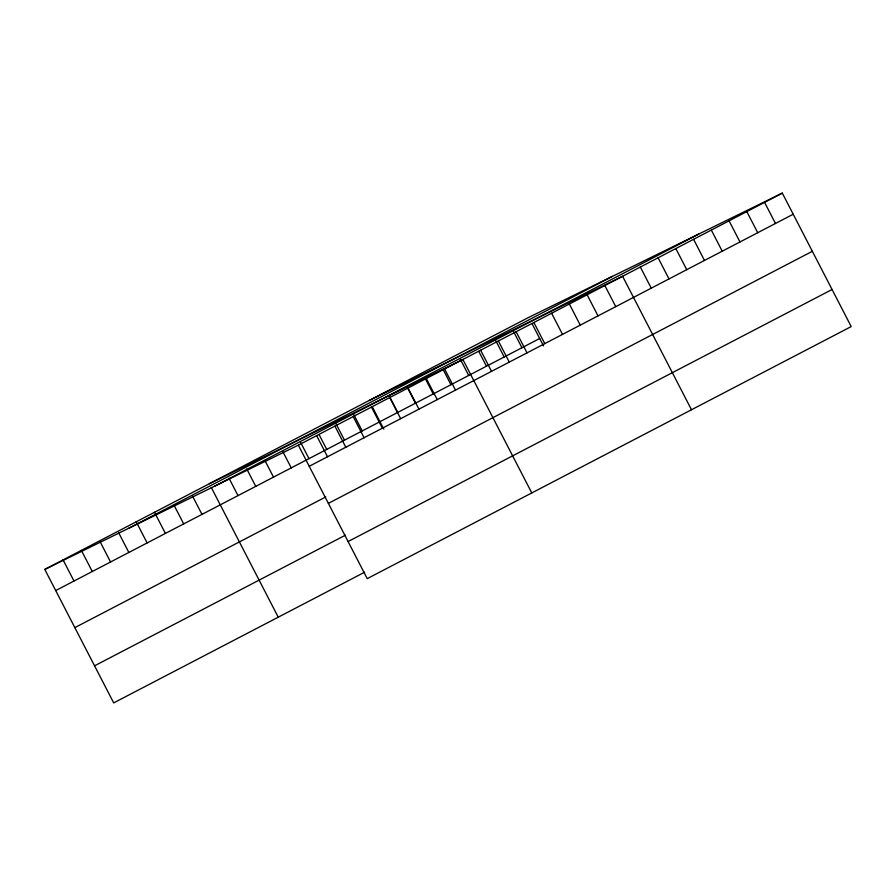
<?xml version="1.0" encoding="UTF-8"?>
<svg xmlns="http://www.w3.org/2000/svg" width="896" height="896" viewBox="0 0 896 896"><rect width="100%" height="100%" fill="white"/><g stroke="black" fill="none" stroke-linecap="round" stroke-linejoin="round"><path stroke-width="1.34" d="M44.8 569.419L528.774 317.363L782.309 193.11L851.2 326.581L367.226 578.637L298.334 445.155L44.8 569.419L113.691 702.89L364.605 572.219M128.464 528.416L612.438 276.36M214.67 486.17L698.645 234.114M298.334 445.155L782.309 193.11M55.709 590.554L539.683 338.498M309.232 466.29L793.218 214.234M74.838 627.626L325.752 496.944M328.373 503.362L812.347 251.306M94.55 665.818L345.475 535.147M348.085 541.554L832.059 289.509M369.062 400.546L622.597 276.282L691.488 409.752M209.35 483.728L462.885 359.464L531.776 492.934M764.568 202.35L775.466 223.474M746.816 211.59L757.725 232.714M729.075 220.83L739.973 241.965M711.323 230.07L722.232 251.205M693.582 239.31L704.48 260.445M675.83 248.562L686.739 269.685M658.09 257.802L668.998 278.925M640.338 267.042L651.246 288.165M604.845 285.522L615.754 306.656M587.104 294.762L598.013 315.896M569.363 304.013L580.261 325.136M551.611 313.253L562.52 334.376M533.87 322.493L544.768 343.616M531.989 323.579L543.514 345.912M516.118 331.733L527.027 352.867M513.598 331.576L521.942 347.738M498.378 340.973L509.275 362.107M495.858 340.827L504.19 356.978M480.626 350.213L491.534 371.347M478.744 351.31L486.45 366.218M460.365 359.307L468.698 375.469M444.595 368.984L455.504 390.107M443.251 369.79L450.957 384.709M426.317 378.504L437.226 399.627M425.51 379.03L433.205 393.949M408.027 388.024L418.936 409.158M407.12 387.038L415.464 403.189M389.379 396.278L397.712 412.429M389.749 397.544L400.658 418.678M372.277 406.762L383.802 429.094M371.47 407.075L382.368 428.198M353.886 414.758L362.219 430.92M353.181 416.595L364.09 437.718M336.134 423.998L344.478 440.16M334.902 426.115L345.8 447.238M319.032 434.482L326.738 449.4M316.613 435.635L327.522 456.77M300.653 442.49L308.986 458.64M282.901 451.73L291.245 467.88M265.16 460.97L273.493 477.12M246.77 468.966L255.752 486.371M229.018 478.206L238 495.611M211.277 487.446L278.242 617.198M192.349 495.734L201.97 514.371M174.07 505.254L183.691 523.891M154.504 512.288L165.402 533.422M136.214 521.808L147.123 542.942M118.574 532.571L128.845 552.462M100.296 542.102L110.555 561.982M81.368 550.379L92.277 571.502M63.078 559.899L73.987 581.022"/></g></svg>
